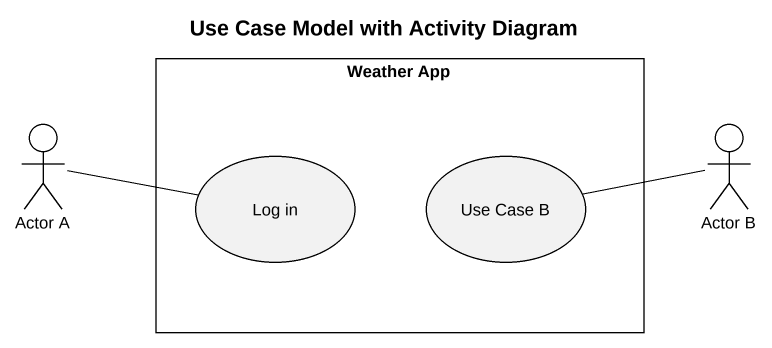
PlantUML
@startuml
title Use Case Model with Activity Diagram
rectangle "Weather App" as Weather_App {
  usecase "Log in" as Log_in
  usecase "Use Case B" as Use_Case_B
}
actor "Actor A" as Actor_A
actor "Actor B" as Actor_B
Actor_A -right- Log_in
Actor_B -left- Use_Case_B
@enduml
